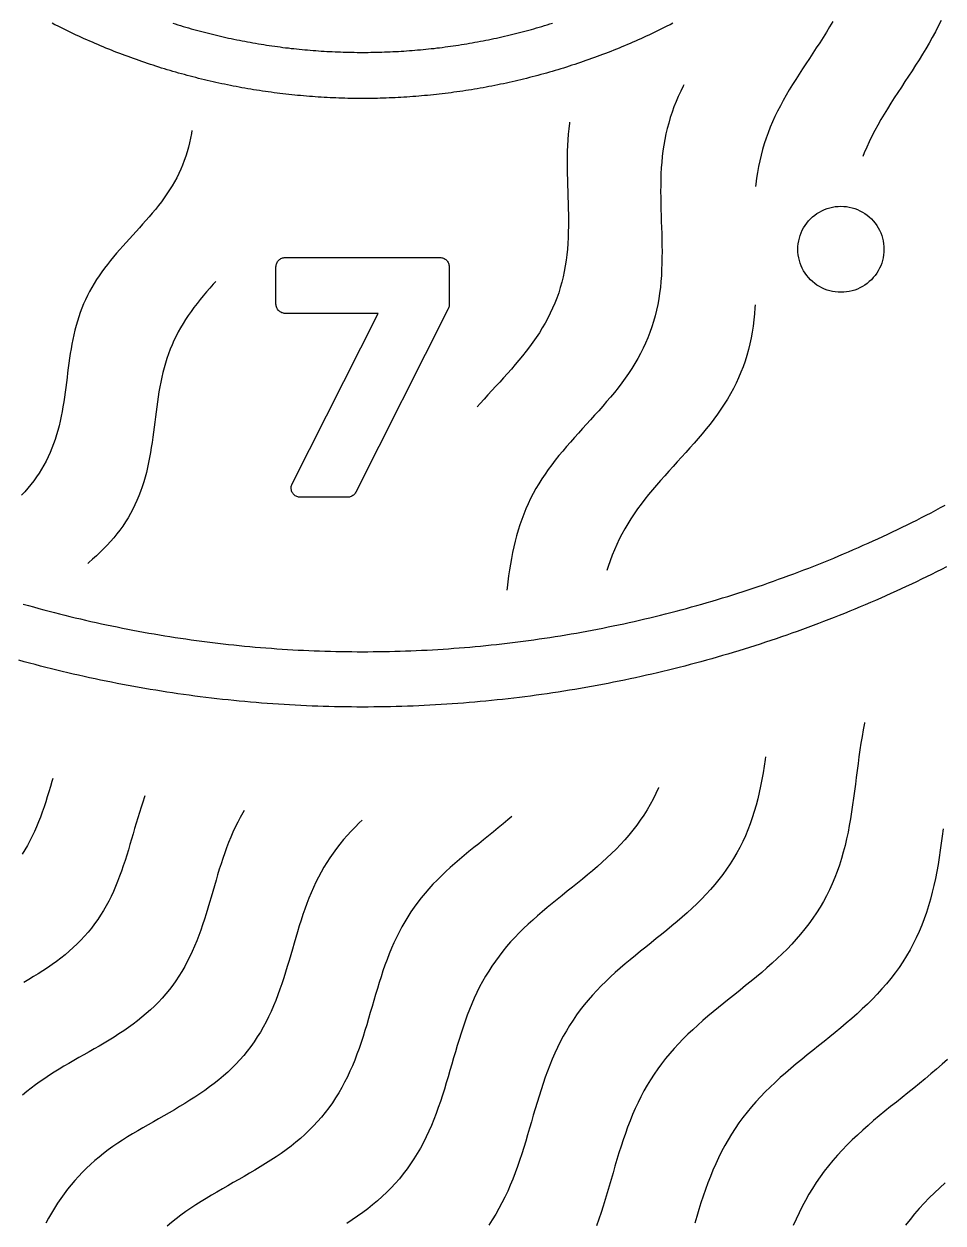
# Model space of a CAD drawing. Header units: millimetres. Extents: x -17.8 to 17.8, y -17.8 to 17.8.
# Drawn here: x 6.001 to 8.99, y -5.863 to -1.961 of the extents above; entities that cross this region are included whole.
import ezdxf

# ---------------------------------------------------------------- set-up
doc = ezdxf.new("R2010")
doc.units = ezdxf.units.MM
for name, color, linetype in [('ALTIN', 2, 'Continuous'), ('DOKU', 8, 'Continuous'), ('KESIM', 1, 'Continuous')]:
    doc.layers.add(name, color=color, linetype=linetype)

msp = doc.modelspace()

# ---------------------------------------------------------------- linework, layer by layer
at = {"layer": 'ALTIN'}
for points in [[(8.1113, -1.9593), (8.1027, -1.9637), (8.0942, -1.968), (8.0856, -1.9723), (8.077, -1.9766), (8.0683, -1.9808), (8.0597, -1.985), (8.051, -1.9892), (8.0423, -1.9933), (8.0336, -1.9974), (8.0249, -2.0014), (8.0161, -2.0054), (8.0074, -2.0094), (7.9986, -2.0133), (7.9898, -2.0172), (7.981, -2.0211), (7.9722, -2.0249), (7.9633, -2.0287), (7.9545, -2.0324), (7.9456, -2.0361), (7.9367, -2.0398), (7.9278, -2.0434), (7.9189, -2.047), (7.9099, -2.0505), (7.901, -2.054), (7.892, -2.0575), (7.883, -2.0609), (7.874, -2.0643), (7.865, -2.0677), (7.856, -2.071), (7.8469, -2.0742), (7.8379, -2.0775), (7.8288, -2.0807), (7.8197, -2.0838), (7.8106, -2.0869), (7.8015, -2.09), (7.7924, -2.093), (7.7832, -2.096), (7.7741, -2.099), (7.7649, -2.1019), (7.7557, -2.1047), (7.7466, -2.1076), (7.7373, -2.1104), (7.7281, -2.1131), (7.7189, -2.1158), (7.7097, -2.1185), (7.7004, -2.1211), (7.6912, -2.1237), (7.6819, -2.1263), (7.6726, -2.1288), (7.6633, -2.1313), (7.654, -2.1337), (7.6447, -2.1361), (7.6354, -2.1384), (7.626, -2.1407), (7.6167, -2.143), (7.6073, -2.1452), (7.598, -2.1474), (7.5886, -2.1495), (7.5792, -2.1516), (7.5698, -2.1537), (7.5604, -2.1557), (7.551, -2.1577), (7.5416, -2.1596), (7.5322, -2.1615), (7.5227, -2.1634), (7.5133, -2.1652), (7.5038, -2.167), (7.4944, -2.1687), (7.4849, -2.1704), (7.4754, -2.172), (7.4659, -2.1737), (7.4565, -2.1752), (7.447, -2.1767), (7.4375, -2.1782), (7.428, -2.1797), (7.4184, -2.1811), (7.4089, -2.1824), (7.3994, -2.1837), (7.3899, -2.185), (7.3803, -2.1863), (7.3708, -2.1875), (7.3612, -2.1886), (7.3517, -2.1897), (7.3421, -2.1908), (7.3326, -2.1918), (7.323, -2.1928), (7.3134, -2.1937), (7.3039, -2.1946), (7.2943, -2.1955), (7.2847, -2.1963), (7.2751, -2.1971), (7.2655, -2.1978), (7.2559, -2.1985), (7.2463, -2.1992), (7.2367, -2.1998), (7.2271, -2.2003), (7.2175, -2.2009), (7.2079, -2.2013), (7.1983, -2.2018), (7.1887, -2.2022), (7.1791, -2.2025), (7.1695, -2.2029), (7.1599, -2.2031), (7.1503, -2.2034), (7.1407, -2.2035), (7.131, -2.2037), (7.1214, -2.2038), (7.1118, -2.2039), (7.1022, -2.2039), (7.0926, -2.2039), (7.083, -2.2038), (7.0734, -2.2037), (7.0637, -2.2035), (7.0541, -2.2034), (7.0445, -2.2031), (7.0349, -2.2029), (7.0253, -2.2025), (7.0157, -2.2022), (7.0061, -2.2018), (6.9965, -2.2013), (6.9869, -2.2009), (6.9773, -2.2003), (6.9677, -2.1998), (6.9581, -2.1992), (6.9485, -2.1985), (6.9389, -2.1978), (6.9293, -2.1971), (6.9197, -2.1963), (6.9101, -2.1955), (6.9005, -2.1946), (6.891, -2.1937), (6.8814, -2.1928), (6.8718, -2.1918), (6.8623, -2.1908), (6.8527, -2.1897), (6.8432, -2.1886), (6.8336, -2.1875), (6.8241, -2.1863), (6.8145, -2.185), (6.805, -2.1837), (6.7955, -2.1824), (6.786, -2.1811), (6.7764, -2.1797), (6.7669, -2.1782), (6.7574, -2.1767), (6.7479, -2.1752), (6.7385, -2.1737), (6.729, -2.172), (6.7195, -2.1704), (6.71, -2.1687), (6.7006, -2.167), (6.6911, -2.1652), (6.6817, -2.1634), (6.6722, -2.1615), (6.6628, -2.1596), (6.6534, -2.1577), (6.644, -2.1557), (6.6346, -2.1537), (6.6252, -2.1516), (6.6158, -2.1495), (6.6064, -2.1474), (6.5971, -2.1452), (6.5877, -2.143), (6.5784, -2.1407), (6.569, -2.1384), (6.5597, -2.1361), (6.5504, -2.1337), (6.5411, -2.1313), (6.5318, -2.1288), (6.5225, -2.1263), (6.5132, -2.1237), (6.504, -2.1211), (6.4947, -2.1185), (6.4855, -2.1158), (6.4763, -2.1131), (6.4671, -2.1104), (6.4578, -2.1076), (6.4487, -2.1047), (6.4395, -2.1019), (6.4303, -2.099), (6.4212, -2.096), (6.412, -2.093), (6.4029, -2.09), (6.3938, -2.0869), (6.3847, -2.0838), (6.3756, -2.0807), (6.3665, -2.0775), (6.3575, -2.0742), (6.3484, -2.071), (6.3394, -2.0677), (6.3304, -2.0643), (6.3214, -2.0609), (6.3124, -2.0575), (6.3034, -2.054), (6.2945, -2.0505), (6.2855, -2.047), (6.2766, -2.0434), (6.2677, -2.0398), (6.2588, -2.0361), (6.2499, -2.0324), (6.2411, -2.0287), (6.2322, -2.0249), (6.2234, -2.0211), (6.2146, -2.0172), (6.2058, -2.0133), (6.197, -2.0094), (6.1883, -2.0054), (6.1795, -2.0014), (6.1708, -1.9974), (6.1621, -1.9933), (6.1534, -1.9892), (6.1447, -1.985), (6.1361, -1.9808), (6.1274, -1.9766), (6.1188, -1.9723), (6.1102, -1.968), (6.1017, -1.9637), (6.0931, -1.9593)], [(6.4846, -1.9588), (6.4931, -1.9615), (6.5017, -1.9641), (6.5103, -1.9667), (6.5189, -1.9693), (6.5275, -1.9718), (6.5361, -1.9743), (6.5447, -1.9768), (6.5533, -1.9792), (6.562, -1.9816), (6.5706, -1.9839), (6.5793, -1.9862), (6.5879, -1.9885), (6.5966, -1.9907), (6.6053, -1.9929), (6.614, -1.995), (6.6227, -1.9971), (6.6314, -1.9992), (6.6402, -2.0012), (6.6489, -2.0032), (6.6577, -2.0052), (6.6664, -2.0071), (6.6752, -2.009), (6.6839, -2.0108), (6.6927, -2.0126), (6.7015, -2.0144), (6.7103, -2.0161), (6.7191, -2.0178), (6.7279, -2.0195), (6.7367, -2.0211), (6.7455, -2.0227), (6.7544, -2.0242), (6.7632, -2.0257), (6.7721, -2.0272), (6.7809, -2.0286), (6.7898, -2.03), (6.7986, -2.0313), (6.8075, -2.0326), (6.8164, -2.0339), (6.8252, -2.0351), (6.8341, -2.0363), (6.843, -2.0375), (6.8519, -2.0386), (6.8608, -2.0396), (6.8697, -2.0407), (6.8786, -2.0417), (6.8875, -2.0426), (6.8964, -2.0435), (6.9053, -2.0444), (6.9143, -2.0453), (6.9232, -2.0461), (6.9321, -2.0468), (6.9411, -2.0475), (6.95, -2.0482), (6.9589, -2.0489), (6.9679, -2.0495), (6.9768, -2.05), (6.9858, -2.0506), (6.9947, -2.0511), (7.0037, -2.0515), (7.0126, -2.0519), (7.0216, -2.0523), (7.0305, -2.0526), (7.0395, -2.0529), (7.0484, -2.0532), (7.0574, -2.0534), (7.0664, -2.0536), (7.0753, -2.0537), (7.0843, -2.0538), (7.0932, -2.0539), (7.1022, -2.0539), (7.1112, -2.0539), (7.1201, -2.0538), (7.1291, -2.0537), (7.138, -2.0536), (7.147, -2.0534), (7.156, -2.0532), (7.1649, -2.0529), (7.1739, -2.0526), (7.1828, -2.0523), (7.1918, -2.0519), (7.2007, -2.0515), (7.2097, -2.0511), (7.2186, -2.0506), (7.2276, -2.05), (7.2365, -2.0495), (7.2455, -2.0489), (7.2544, -2.0482), (7.2633, -2.0475), (7.2723, -2.0468), (7.2812, -2.0461), (7.2901, -2.0453), (7.2991, -2.0444), (7.308, -2.0435), (7.3169, -2.0426), (7.3258, -2.0417), (7.3347, -2.0407), (7.3436, -2.0396), (7.3525, -2.0386), (7.3614, -2.0375), (7.3703, -2.0363), (7.3792, -2.0351), (7.388, -2.0339), (7.3969, -2.0326), (7.4058, -2.0313), (7.4146, -2.03), (7.4235, -2.0286), (7.4323, -2.0272), (7.4412, -2.0257), (7.45, -2.0242), (7.4589, -2.0227), (7.4677, -2.0211), (7.4765, -2.0195), (7.4853, -2.0178), (7.4941, -2.0161), (7.5029, -2.0144), (7.5117, -2.0126), (7.5205, -2.0108), (7.5292, -2.009), (7.538, -2.0071), (7.5467, -2.0052), (7.5555, -2.0032), (7.5642, -2.0012), (7.573, -1.9992), (7.5817, -1.9971), (7.5904, -1.995), (7.5991, -1.9929), (7.6078, -1.9907), (7.6165, -1.9885), (7.6251, -1.9862), (7.6338, -1.9839), (7.6424, -1.9816), (7.6511, -1.9792), (7.6597, -1.9768), (7.6683, -1.9743), (7.6769, -1.9718), (7.6855, -1.9693), (7.6941, -1.9667), (7.7027, -1.9641), (7.7113, -1.9615), (7.7198, -1.9588)], [(5.9985, -3.8489), (6.0154, -3.8537), (6.0322, -3.8584), (6.049, -3.863), (6.0659, -3.8676), (6.0828, -3.8721), (6.0997, -3.8765), (6.1166, -3.8808), (6.1335, -3.8851), (6.1505, -3.8893), (6.1675, -3.8934), (6.1845, -3.8974), (6.2015, -3.9014), (6.2185, -3.9053), (6.2356, -3.9091), (6.2526, -3.9128), (6.2697, -3.9165), (6.2868, -3.9201), (6.3039, -3.9236), (6.3211, -3.9271), (6.3382, -3.9304), (6.3554, -3.9337), (6.3725, -3.937), (6.3897, -3.9401), (6.4069, -3.9432), (6.4241, -3.9462), (6.4413, -3.9491), (6.4586, -3.9519), (6.4758, -3.9547), (6.4931, -3.9574), (6.5104, -3.96), (6.5277, -3.9626), (6.545, -3.965), (6.5623, -3.9674), (6.5796, -3.9697), (6.5969, -3.972), (6.6142, -3.9742), (6.6316, -3.9762), (6.6489, -3.9783), (6.6663, -3.9802), (6.6837, -3.9821), (6.701, -3.9839), (6.7184, -3.9856), (6.7358, -3.9872), (6.7532, -3.9888), (6.7706, -3.9902), (6.788, -3.9917), (6.8055, -3.993), (6.8229, -3.9942), (6.8403, -3.9954), (6.8578, -3.9965), (6.8752, -3.9976), (6.8926, -3.9985), (6.9101, -3.9994), (6.9275, -4.0002), (6.945, -4.0009), (6.9625, -4.0016), (6.9799, -4.0021), (6.9974, -4.0026), (7.0149, -4.003), (7.0323, -4.0034), (7.0498, -4.0037), (7.0673, -4.0038), (7.0847, -4.004), (7.1022, -4.004), (7.1197, -4.004), (7.1371, -4.0038), (7.1546, -4.0037), (7.1721, -4.0034), (7.1895, -4.003), (7.207, -4.0026), (7.2245, -4.0021), (7.2419, -4.0016), (7.2594, -4.0009), (7.2769, -4.0002), (7.2943, -3.9994), (7.3118, -3.9985), (7.3292, -3.9976), (7.3466, -3.9965), (7.3641, -3.9954), (7.3815, -3.9942), (7.3989, -3.993), (7.4164, -3.9917), (7.4338, -3.9902), (7.4512, -3.9888), (7.4686, -3.9872), (7.486, -3.9856), (7.5034, -3.9839), (7.5207, -3.9821), (7.5381, -3.9802), (7.5555, -3.9783), (7.5728, -3.9762), (7.5902, -3.9742), (7.6075, -3.972), (7.6248, -3.9697), (7.6421, -3.9674), (7.6594, -3.965), (7.6767, -3.9626), (7.694, -3.96), (7.7113, -3.9574), (7.7286, -3.9547), (7.7458, -3.9519), (7.7631, -3.9491), (7.7803, -3.9462), (7.7975, -3.9432), (7.8147, -3.9401), (7.8319, -3.937), (7.849, -3.9337), (7.8662, -3.9304), (7.8833, -3.9271), (7.9005, -3.9236), (7.9176, -3.9201), (7.9347, -3.9165), (7.9518, -3.9128), (7.9688, -3.9091), (7.9859, -3.9053), (8.0029, -3.9014), (8.0199, -3.8974), (8.0369, -3.8934), (8.0539, -3.8893), (8.0709, -3.8851), (8.0878, -3.8808), (8.1047, -3.8765), (8.1216, -3.8721), (8.1385, -3.8676), (8.1554, -3.863), (8.1722, -3.8584), (8.189, -3.8537), (8.2059, -3.8489), (8.2226, -3.844), (8.2394, -3.8391), (8.2561, -3.8341), (8.2729, -3.829), (8.2896, -3.8239), (8.3062, -3.8187), (8.3229, -3.8134), (8.3395, -3.808), (8.3561, -3.8026), (8.3727, -3.7971), (8.3892, -3.7915), (8.4058, -3.7859), (8.4223, -3.7801), (8.4388, -3.7743), (8.4552, -3.7685), (8.4716, -3.7625), (8.4881, -3.7565), (8.5044, -3.7504), (8.5208, -3.7443), (8.5371, -3.7381), (8.5534, -3.7318), (8.5697, -3.7254), (8.5859, -3.719), (8.6021, -3.7124), (8.6183, -3.7059), (8.6345, -3.6992), (8.6506, -3.6925), (8.6667, -3.6857), (8.6828, -3.6788), (8.6988, -3.6719), (8.7148, -3.6649), (8.7308, -3.6578), (8.7467, -3.6507), (8.7626, -3.6435), (8.7785, -3.6362), (8.7944, -3.6289), (8.8102, -3.6214), (8.826, -3.614), (8.8417, -3.6064), (8.8574, -3.5988), (8.8731, -3.5911), (8.8888, -3.5833), (8.9044, -3.5755), (8.92, -3.5676), (8.9355, -3.5596), (8.951, -3.5516), (8.9665, -3.5435), (8.982, -3.5353), (8.9974, -3.5271)], [(9.0017, -3.728), (8.9854, -3.7362), (8.9691, -3.7444), (8.9527, -3.7525), (8.9363, -3.7606), (8.9199, -3.7685), (8.9035, -3.7764), (8.887, -3.7842), (8.8704, -3.792), (8.8539, -3.7997), (8.8373, -3.8073), (8.8206, -3.8148), (8.804, -3.8223), (8.7873, -3.8297), (8.7706, -3.837), (8.7538, -3.8442), (8.737, -3.8514), (8.7202, -3.8585), (8.7033, -3.8655), (8.6865, -3.8725), (8.6696, -3.8793), (8.6526, -3.8861), (8.6356, -3.8929), (8.6186, -3.8995), (8.6016, -3.9061), (8.5846, -3.9126), (8.5675, -3.919), (8.5504, -3.9254), (8.5332, -3.9317), (8.516, -3.9379), (8.4988, -3.944), (8.4816, -3.9501), (8.4644, -3.956), (8.4471, -3.962), (8.4298, -3.9678), (8.4125, -3.9735), (8.3951, -3.9792), (8.3778, -3.9848), (8.3604, -3.9904), (8.3429, -3.9958), (8.3255, -4.0012), (8.308, -4.0065), (8.2905, -4.0117), (8.273, -4.0168), (8.2555, -4.0219), (8.2379, -4.0269), (8.2203, -4.0318), (8.2027, -4.0367), (8.1851, -4.0414), (8.1675, -4.0461), (8.1498, -4.0507), (8.1321, -4.0553), (8.1144, -4.0597), (8.0967, -4.0641), (8.0789, -4.0684), (8.0612, -4.0726), (8.0434, -4.0768), (8.0256, -4.0808), (8.0078, -4.0848), (7.99, -4.0887), (7.9721, -4.0926), (7.9542, -4.0963), (7.9364, -4.1), (7.9185, -4.1036), (7.9005, -4.1071), (7.8826, -4.1106), (7.8647, -4.1139), (7.8467, -4.1172), (7.8287, -4.1204), (7.8108, -4.1236), (7.7928, -4.1266), (7.7747, -4.1296), (7.7567, -4.1325), (7.7387, -4.1353), (7.7206, -4.138), (7.7026, -4.1407), (7.6845, -4.1433), (7.6664, -4.1458), (7.6483, -4.1482), (7.6302, -4.1505), (7.6121, -4.1528), (7.594, -4.155), (7.5758, -4.1571), (7.5577, -4.1591), (7.5395, -4.1611), (7.5214, -4.1629), (7.5032, -4.1647), (7.485, -4.1664), (7.4669, -4.1681), (7.4487, -4.1696), (7.4305, -4.1711), (7.4123, -4.1725), (7.3941, -4.1738), (7.3758, -4.175), (7.3576, -4.1762), (7.3394, -4.1773), (7.3212, -4.1783), (7.3029, -4.1792), (7.2847, -4.18), (7.2665, -4.1808), (7.2482, -4.1815), (7.23, -4.182), (7.2117, -4.1826), (7.1935, -4.183), (7.1752, -4.1834), (7.157, -4.1836), (7.1387, -4.1838), (7.1205, -4.184), (7.1022, -4.184), (7.0839, -4.184), (7.0657, -4.1838), (7.0474, -4.1836), (7.0292, -4.1834), (7.0109, -4.183), (6.9927, -4.1826), (6.9744, -4.182), (6.9562, -4.1815), (6.9379, -4.1808), (6.9197, -4.18), (6.9015, -4.1792), (6.8832, -4.1783), (6.865, -4.1773), (6.8468, -4.1762), (6.8286, -4.175), (6.8103, -4.1738), (6.7921, -4.1725), (6.7739, -4.1711), (6.7557, -4.1696), (6.7375, -4.1681), (6.7194, -4.1664), (6.7012, -4.1647), (6.683, -4.1629), (6.6649, -4.1611), (6.6467, -4.1591), (6.6286, -4.1571), (6.6104, -4.155), (6.5923, -4.1528), (6.5742, -4.1505), (6.5561, -4.1482), (6.538, -4.1458), (6.5199, -4.1433), (6.5018, -4.1407), (6.4838, -4.138), (6.4657, -4.1353), (6.4477, -4.1325), (6.4297, -4.1296), (6.4116, -4.1266), (6.3936, -4.1236), (6.3757, -4.1204), (6.3577, -4.1172), (6.3397, -4.1139), (6.3218, -4.1106), (6.3039, -4.1071), (6.2859, -4.1036), (6.268, -4.1), (6.2502, -4.0963), (6.2323, -4.0926), (6.2144, -4.0887), (6.1966, -4.0848), (6.1788, -4.0808), (6.161, -4.0768), (6.1432, -4.0726), (6.1255, -4.0684), (6.1077, -4.0641), (6.09, -4.0597), (6.0723, -4.0553), (6.0546, -4.0507), (6.0369, -4.0461), (6.0193, -4.0414), (6.0017, -4.0367), (5.9841, -4.0318)]]:
    msp.add_lwpolyline(points, dxfattribs=at)
for points in [[(8.7431, -2.8057), (8.7357, -2.811), (8.7279, -2.8158), (8.7198, -2.8201), (8.7115, -2.8239), (8.7029, -2.8272), (8.6942, -2.8298), (8.6852, -2.8319), (8.6762, -2.8334), (8.6671, -2.8343), (8.6579, -2.8346), (8.6488, -2.8343), (8.6396, -2.8334), (8.6306, -2.8319), (8.6217, -2.8298), (8.6129, -2.8272), (8.6043, -2.8239), (8.596, -2.8201), (8.5879, -2.8158), (8.5801, -2.811), (8.5727, -2.8057), (8.5656, -2.7998), (8.5589, -2.7936), (8.5527, -2.7869), (8.5469, -2.7798), (8.5415, -2.7724), (8.5367, -2.7646), (8.5324, -2.7565), (8.5286, -2.7482), (8.5253, -2.7396), (8.5227, -2.7308), (8.5206, -2.7219), (8.5191, -2.7129), (8.5182, -2.7037), (8.5179, -2.6946), (8.5182, -2.6854), (8.5191, -2.6763), (8.5206, -2.6673), (8.5227, -2.6584), (8.5253, -2.6496), (8.5286, -2.641), (8.5324, -2.6327), (8.5367, -2.6246), (8.5415, -2.6168), (8.5469, -2.6094), (8.5527, -2.6023), (8.5589, -2.5956), (8.5656, -2.5893), (8.5727, -2.5835), (8.5801, -2.5782), (8.5879, -2.5733), (8.596, -2.569), (8.6043, -2.5652), (8.6129, -2.562), (8.6217, -2.5594), (8.6306, -2.5573), (8.6396, -2.5558), (8.6488, -2.5549), (8.6579, -2.5546), (8.6671, -2.5549), (8.6762, -2.5558), (8.6852, -2.5573), (8.6942, -2.5594), (8.7029, -2.562), (8.7115, -2.5652), (8.7198, -2.569), (8.7279, -2.5733), (8.7357, -2.5782), (8.7431, -2.5835), (8.7502, -2.5893), (8.7569, -2.5956), (8.7632, -2.6023), (8.769, -2.6094), (8.7743, -2.6168), (8.7792, -2.6246), (8.7835, -2.6327), (8.7873, -2.641), (8.7905, -2.6496), (8.7931, -2.6584), (8.7952, -2.6673), (8.7967, -2.6763), (8.7976, -2.6854), (8.7979, -2.6946), (8.7976, -2.7037), (8.7967, -2.7129), (8.7952, -2.7219), (8.7931, -2.7308), (8.7905, -2.7396), (8.7873, -2.7482), (8.7835, -2.7565), (8.7792, -2.7646), (8.7743, -2.7724), (8.769, -2.7798), (8.7632, -2.7869), (8.7569, -2.7936), (8.7502, -2.7998)], [(6.8706, -3.4777), (6.8701, -3.4749), (6.8699, -3.472), (6.87, -3.4691), (6.8704, -3.4662), (6.871, -3.4633), (6.872, -3.4606), (6.8732, -3.4579), (7.1533, -2.9031), (6.8506, -2.9031), (6.8477, -2.903), (6.8447, -2.9026), (6.8419, -2.9018), (6.8391, -2.9009), (6.8365, -2.8996), (6.8339, -2.8981), (6.8316, -2.8963), (6.8294, -2.8944), (6.8274, -2.8922), (6.8257, -2.8898), (6.8241, -2.8873), (6.8229, -2.8846), (6.8219, -2.8818), (6.8212, -2.879), (6.8207, -2.8761), (6.8206, -2.8731), (6.8206, -2.7514), (6.8207, -2.7485), (6.8212, -2.7456), (6.8219, -2.7427), (6.8229, -2.74), (6.8241, -2.7373), (6.8257, -2.7348), (6.8274, -2.7324), (6.8294, -2.7302), (6.8316, -2.7282), (6.8339, -2.7265), (6.8365, -2.725), (6.8391, -2.7237), (6.8419, -2.7227), (6.8447, -2.722), (6.8477, -2.7216), (6.8506, -2.7214), (7.3538, -2.7214), (7.3567, -2.7216), (7.3597, -2.722), (7.3625, -2.7227), (7.3653, -2.7237), (7.3679, -2.725), (7.3705, -2.7265), (7.3728, -2.7282), (7.375, -2.7302), (7.377, -2.7324), (7.3787, -2.7348), (7.3803, -2.7373), (7.3815, -2.74), (7.3825, -2.7427), (7.3832, -2.7456), (7.3837, -2.7485), (7.3838, -2.7514), (7.3838, -2.8752), (7.3837, -2.8779), (7.3833, -2.8807), (7.3826, -2.8834), (7.3817, -2.8861), (7.3806, -2.8887), (7.08, -3.4849), (7.0785, -3.4876), (7.0767, -3.49), (7.0748, -3.4923), (7.0726, -3.4943), (7.0702, -3.4962), (7.0676, -3.4977), (7.0649, -3.4991), (7.0621, -3.5001), (7.0592, -3.5008), (7.0562, -3.5013), (7.0532, -3.5014), (6.8999, -3.5014), (6.897, -3.5013), (6.8941, -3.5009), (6.8913, -3.5002), (6.8886, -3.4992), (6.8859, -3.498), (6.8834, -3.4965), (6.8811, -3.4948), (6.8789, -3.4928), (6.8769, -3.4907), (6.8752, -3.4884), (6.8736, -3.4859), (6.8724, -3.4833), (6.8714, -3.4806)]]:
    msp.add_lwpolyline(points, close=True, dxfattribs=at)
at = {"layer": 'DOKU'}
for points in [[(8.9836, -1.9505), (8.9746, -1.9691), (8.9651, -1.9875), (8.9552, -2.0058), (8.9449, -2.024), (8.9343, -2.0421), (8.9234, -2.0601), (8.9122, -2.078), (8.9008, -2.0959), (8.8893, -2.1136), (8.8777, -2.1314), (8.8661, -2.149), (8.8545, -2.1667), (8.843, -2.1843), (8.8315, -2.2019), (8.8203, -2.2196), (8.8093, -2.2373), (8.7985, -2.255), (8.7881, -2.2727), (8.778, -2.2906), (8.7683, -2.3085), (8.759, -2.3265), (8.7502, -2.3446), (8.7418, -2.3628), (8.734, -2.3812), (8.7296, -2.3924)], [(8.6314, -1.9531), (8.6212, -1.9706), (8.6106, -1.9879), (8.5998, -2.0052), (8.5889, -2.0224), (8.5778, -2.0396), (8.5666, -2.0567), (8.5554, -2.0737), (8.5441, -2.0907), (8.533, -2.1078), (8.522, -2.1248), (8.5111, -2.1418), (8.5005, -2.1589), (8.4901, -2.1759), (8.48, -2.1931), (8.4703, -2.2103), (8.4609, -2.2276), (8.452, -2.245), (8.4435, -2.2624), (8.4354, -2.28), (8.4279, -2.2977), (8.4209, -2.3155), (8.4143, -2.3335), (8.4084, -2.3516), (8.4029, -2.3699), (8.398, -2.3883), (8.3937, -2.4068), (8.3898, -2.4256), (8.3865, -2.4444), (8.3837, -2.4635), (8.3814, -2.4827), (8.3806, -2.49)], [(8.1468, -2.1598), (8.145, -2.1634), (8.1368, -2.1802), (8.129, -2.1972), (8.1218, -2.2142), (8.115, -2.2314), (8.1087, -2.2487), (8.1029, -2.2662), (8.0977, -2.2838), (8.093, -2.3015), (8.0888, -2.3194), (8.0851, -2.3375), (8.0819, -2.3557), (8.0792, -2.374), (8.0769, -2.3925), (8.0751, -2.4111), (8.0737, -2.4299), (8.0727, -2.4488), (8.0721, -2.4679), (8.0717, -2.487), (8.0716, -2.5063), (8.0718, -2.5257), (8.0721, -2.5451), (8.0726, -2.5647), (8.0732, -2.5843), (8.0738, -2.6039), (8.0745, -2.6236), (8.0751, -2.6432), (8.0755, -2.6629), (8.0759, -2.6826), (8.0761, -2.7022), (8.076, -2.7218), (8.0756, -2.7413), (8.0749, -2.7607), (8.0739, -2.7801), (8.0725, -2.7993), (8.0706, -2.8184), (8.0682, -2.8373), (8.0654, -2.8561), (8.0621, -2.8747), (8.0582, -2.8932), (8.0537, -2.9114), (8.0487, -2.9295), (8.0431, -2.9473), (8.0369, -2.965), (8.0302, -2.9824), (8.0228, -2.9996), (8.0149, -3.0166), (8.0064, -3.0334), (7.9974, -3.0499), (7.9879, -3.0663), (7.9778, -3.0824), (7.9673, -3.0983), (7.9563, -3.114), (7.9449, -3.1296), (7.9332, -3.145), (7.9211, -3.1602), (7.9087, -3.1753), (7.896, -3.1902), (7.8832, -3.205), (7.8701, -3.2198), (7.857, -3.2344), (7.8437, -3.249), (7.8305, -3.2635), (7.8173, -3.278), (7.8041, -3.2926), (7.791, -3.3071), (7.7781, -3.3217), (7.7654, -3.3363), (7.753, -3.351), (7.7408, -3.3658), (7.7289, -3.3807), (7.7174, -3.3957), (7.7063, -3.4109), (7.6955, -3.4263), (7.6852, -3.4418), (7.6754, -3.4575), (7.666, -3.4734), (7.6571, -3.4895), (7.6487, -3.5059), (7.6407, -3.5224), (7.6333, -3.5392), (7.6264, -3.5562), (7.6199, -3.5735), (7.6139, -3.5909), (7.6083, -3.6086), (7.6032, -3.6266), (7.5985, -3.6447), (7.5942, -3.663), (7.5902, -3.6815), (7.5866, -3.7002), (7.5833, -3.7191), (7.5802, -3.7381), (7.5773, -3.7573), (7.5746, -3.7766), (7.572, -3.7959), (7.5711, -3.8033)], [(7.7752, -2.2806), (7.7747, -2.2845), (7.7725, -2.3023), (7.7708, -2.3203), (7.7694, -2.3383), (7.7684, -2.3565), (7.7678, -2.3749), (7.7675, -2.3933), (7.7674, -2.4118), (7.7676, -2.4305), (7.7679, -2.4492), (7.7684, -2.468), (7.7689, -2.4868), (7.7695, -2.5057), (7.7701, -2.5247), (7.7707, -2.5436), (7.7712, -2.5625), (7.7715, -2.5815), (7.7717, -2.6004), (7.7716, -2.6192), (7.7712, -2.638), (7.7706, -2.6567), (7.7696, -2.6753), (7.7682, -2.6938), (7.7664, -2.7121), (7.7641, -2.7304), (7.7614, -2.7485), (7.7582, -2.7664), (7.7544, -2.7841), (7.7502, -2.8017), (7.7453, -2.8191), (7.74, -2.8363), (7.734, -2.8532), (7.7275, -2.87), (7.7204, -2.8866), (7.7128, -2.9029), (7.7047, -2.919), (7.696, -2.935), (7.6868, -2.9507), (7.6771, -2.9662), (7.667, -2.9815), (7.6564, -2.9967), (7.6455, -3.0116), (7.6342, -3.0264), (7.6225, -3.0411), (7.6106, -3.0556), (7.5984, -3.07), (7.586, -3.0842), (7.5735, -3.0984), (7.5608, -3.1125), (7.5481, -3.1265), (7.5353, -3.1405), (7.5226, -3.1545), (7.5099, -3.1685), (7.4974, -3.1824), (7.485, -3.1965), (7.4753, -3.2076)], [(6.5469, -2.308), (6.5454, -2.3179), (6.5427, -2.333), (6.5395, -2.3479), (6.5359, -2.3628), (6.5319, -2.3774), (6.5273, -2.3919), (6.5223, -2.4062), (6.5168, -2.4204), (6.5109, -2.4343), (6.5044, -2.4481), (6.4976, -2.4617), (6.4903, -2.4751), (6.4825, -2.4884), (6.4743, -2.5015), (6.4658, -2.5144), (6.4569, -2.5272), (6.4477, -2.5398), (6.4381, -2.5523), (6.4283, -2.5646), (6.4182, -2.5769), (6.408, -2.589), (6.3975, -2.601), (6.3869, -2.613), (6.3763, -2.6249), (6.3655, -2.6367), (6.3548, -2.6485), (6.344, -2.6603), (6.3333, -2.6721), (6.3228, -2.6839), (6.3123, -2.6957), (6.302, -2.7075), (6.2919, -2.7195), (6.282, -2.7315), (6.2724, -2.7436), (6.263, -2.7558), (6.254, -2.7681), (6.2453, -2.7806), (6.2369, -2.7932), (6.2289, -2.8059), (6.2213, -2.8188), (6.2141, -2.8319), (6.2072, -2.8452), (6.2008, -2.8586), (6.1948, -2.8722), (6.1891, -2.886), (6.1839, -2.9), (6.179, -2.9142), (6.1745, -2.9286), (6.1703, -2.9431), (6.1665, -2.9578), (6.163, -2.9727), (6.1598, -2.9877), (6.1569, -3.0029), (6.1542, -3.0182), (6.1516, -3.0337), (6.1493, -3.0492), (6.1471, -3.0648), (6.145, -3.0806), (6.143, -3.0963), (6.141, -3.1122), (6.139, -3.128), (6.137, -3.1438), (6.1349, -3.1597), (6.1327, -3.1755), (6.1303, -3.1912), (6.1278, -3.2069), (6.125, -3.2225), (6.122, -3.238), (6.1187, -3.2534), (6.1151, -3.2686), (6.1112, -3.2837), (6.1069, -3.2985), (6.1022, -3.3132), (6.0972, -3.3278), (6.0917, -3.342), (6.0859, -3.3561), (6.0795, -3.3699), (6.0728, -3.3835), (6.0656, -3.3969), (6.058, -3.41), (6.0499, -3.4229), (6.0414, -3.4355), (6.0325, -3.4478), (6.0231, -3.46), (6.0134, -3.4719), (6.0033, -3.4835), (5.9929, -3.4949)], [(6.6246, -2.7994), (6.6164, -2.8085), (6.6055, -2.8209), (6.5947, -2.8333), (6.5841, -2.8458), (6.5738, -2.8583), (6.5637, -2.871), (6.5539, -2.8838), (6.5444, -2.8967), (6.5353, -2.9097), (6.5266, -2.9229), (6.5182, -2.9362), (6.5102, -2.9497), (6.5027, -2.9634), (6.4955, -2.9773), (6.4888, -2.9914), (6.4825, -3.0056), (6.4766, -3.0201), (6.4711, -3.0347), (6.466, -3.0495), (6.4613, -3.0646), (6.4569, -3.0798), (6.4529, -3.0952), (6.4493, -3.1108), (6.4459, -3.1265), (6.4428, -3.1424), (6.44, -3.1584), (6.4374, -3.1746), (6.4349, -3.1908), (6.4326, -3.2072), (6.4304, -3.2236), (6.4283, -3.2401), (6.4262, -3.2567), (6.4242, -3.2733), (6.422, -3.2899), (6.4198, -3.3064), (6.4175, -3.323), (6.415, -3.3395), (6.4124, -3.3559), (6.4095, -3.3722), (6.4063, -3.3884), (6.4029, -3.4045), (6.3991, -3.4204), (6.395, -3.4362), (6.3905, -3.4517), (6.3857, -3.4671), (6.3804, -3.4823), (6.3747, -3.4973), (6.3685, -3.512), (6.3619, -3.5265), (6.3548, -3.5407), (6.3473, -3.5547), (6.3393, -3.5684), (6.3309, -3.5818), (6.322, -3.595), (6.3127, -3.608), (6.3029, -3.6207), (6.2927, -3.6331), (6.2821, -3.6453), (6.2712, -3.6573), (6.2599, -3.669), (6.2483, -3.6805), (6.2364, -3.6919), (6.2242, -3.703), (6.2118, -3.714), (6.2087, -3.7167)], [(8.3787, -2.8756), (8.3782, -2.8848), (8.3767, -2.9048), (8.3748, -2.9246), (8.3723, -2.9443), (8.3694, -2.9638), (8.3659, -2.9831), (8.3619, -3.0022), (8.3573, -3.0212), (8.3521, -3.0399), (8.3463, -3.0584), (8.3399, -3.0767), (8.3328, -3.0948), (8.3252, -3.1127), (8.317, -3.1303), (8.3082, -3.1477), (8.2989, -3.1649), (8.2889, -3.1818), (8.2785, -3.1986), (8.2676, -3.2151), (8.2562, -3.2314), (8.2444, -3.2476), (8.2322, -3.2635), (8.2196, -3.2793), (8.2068, -3.2949), (8.1936, -3.3104), (8.1803, -3.3258), (8.1668, -3.3411), (8.1531, -3.3563), (8.1394, -3.3714), (8.1256, -3.3865), (8.1119, -3.4016), (8.0982, -3.4167), (8.0847, -3.4317), (8.0713, -3.4469), (8.0581, -3.462), (8.0452, -3.4773), (8.0326, -3.4927), (8.0202, -3.5081), (8.0083, -3.5237), (7.9967, -3.5395), (7.9856, -3.5554), (7.9749, -3.5715), (7.9647, -3.5878), (7.9549, -3.6043), (7.9457, -3.6211), (7.937, -3.638), (7.9287, -3.6552), (7.921, -3.6726), (7.9138, -3.6903), (7.9071, -3.7082), (7.9009, -3.7263), (7.8967, -3.7394)], [(8.735, -4.2348), (8.7346, -4.2366), (8.7304, -4.2581), (8.7266, -4.2798), (8.723, -4.3017), (8.7197, -4.3238), (8.7166, -4.3459), (8.7136, -4.3682), (8.7108, -4.3906), (8.708, -4.413), (8.7051, -4.4355), (8.7023, -4.458), (8.6993, -4.4804), (8.6961, -4.5028), (8.6928, -4.5252), (8.6892, -4.5474), (8.6852, -4.5695), (8.681, -4.5915), (8.6763, -4.6133), (8.6712, -4.6349), (8.6656, -4.6562), (8.6596, -4.6773), (8.653, -4.6982), (8.6458, -4.7187), (8.6381, -4.739), (8.6297, -4.759), (8.6208, -4.7786), (8.6112, -4.7979), (8.601, -4.8168), (8.5902, -4.8354), (8.5787, -4.8536), (8.5667, -4.8715), (8.554, -4.889), (8.5408, -4.9062), (8.527, -4.9231), (8.5127, -4.9396), (8.4979, -4.9558), (8.4826, -4.9717), (8.4668, -4.9873), (8.4507, -5.0027), (8.4342, -5.0178), (8.4174, -5.0327), (8.4003, -5.0474), (8.383, -5.0619), (8.3655, -5.0763), (8.348, -5.0906), (8.3303, -5.1048), (8.3126, -5.119), (8.295, -5.1331), (8.2774, -5.1472), (8.2599, -5.1614), (8.2426, -5.1756), (8.2256, -5.19), (8.2088, -5.2044), (8.1923, -5.219), (8.1761, -5.2339), (8.1603, -5.2489), (8.1449, -5.2641), (8.1299, -5.2796), (8.1154, -5.2954), (8.1014, -5.3115), (8.0879, -5.3279), (8.0749, -5.3446), (8.0623, -5.3617), (8.0503, -5.3791), (8.0389, -5.3968), (8.0279, -5.4149), (8.0174, -5.4333), (8.0075, -5.4521), (7.998, -5.4712), (7.989, -5.4907), (7.9803, -5.5104), (7.9721, -5.5305), (7.9643, -5.5508), (7.9568, -5.5714), (7.9496, -5.5923), (7.9427, -5.6133), (7.936, -5.6346), (7.9294, -5.656), (7.923, -5.6776), (7.9167, -5.6992), (7.9104, -5.7209), (7.9041, -5.7427), (7.8977, -5.7644), (7.8913, -5.7861), (7.8847, -5.8078), (7.8779, -5.8293), (7.8708, -5.8507), (7.8635, -5.8719)], [(8.4127, -4.3456), (8.4113, -4.3553), (8.4081, -4.377), (8.4046, -4.3985), (8.4008, -4.4199), (8.3966, -4.4411), (8.3921, -4.4622), (8.3872, -4.483), (8.3818, -4.5037), (8.3759, -4.5241), (8.3696, -4.5443), (8.3626, -4.5642), (8.3551, -4.5838), (8.3471, -4.6031), (8.3384, -4.6221), (8.3292, -4.6407), (8.3193, -4.659), (8.3088, -4.677), (8.2978, -4.6946), (8.2861, -4.7119), (8.2739, -4.7289), (8.2611, -4.7455), (8.2477, -4.7618), (8.2339, -4.7778), (8.2195, -4.7935), (8.2047, -4.8089), (8.1895, -4.824), (8.1739, -4.8388), (8.1579, -4.8535), (8.1417, -4.8679), (8.1252, -4.8821), (8.1084, -4.8961), (8.0915, -4.9101), (8.0745, -4.9239), (8.0574, -4.9376), (8.0403, -4.9513), (8.0233, -4.965), (8.0063, -4.9786), (7.9894, -4.9923), (7.9727, -5.0061), (7.9562, -5.02), (7.9399, -5.034), (7.9239, -5.0481), (7.9083, -5.0624), (7.893, -5.077), (7.8781, -5.0917), (7.8637, -5.1067), (7.8496, -5.122), (7.8361, -5.1376), (7.823, -5.1534), (7.8104, -5.1696), (7.7983, -5.1861), (7.7867, -5.2029), (7.7756, -5.22), (7.765, -5.2375), (7.7549, -5.2554), (7.7452, -5.2735), (7.736, -5.292), (7.7273, -5.3108), (7.719, -5.3299), (7.711, -5.3493), (7.7035, -5.369), (7.6962, -5.3889), (7.6892, -5.4091), (7.6825, -5.4295), (7.676, -5.45), (7.6697, -5.4708), (7.6635, -5.4916), (7.6574, -5.5125), (7.6513, -5.5335), (7.6452, -5.5546), (7.6391, -5.5756), (7.6328, -5.5966), (7.6264, -5.6175), (7.6198, -5.6384), (7.613, -5.6591), (7.6059, -5.6796), (7.5985, -5.6999), (7.5908, -5.7201), (7.5826, -5.7399), (7.5741, -5.7595), (7.5651, -5.7787), (7.5556, -5.7976), (7.5457, -5.8162), (7.5352, -5.8344), (7.5242, -5.8522), (7.5127, -5.8696)], [(6.0948, -4.4161), (6.0919, -4.426), (6.087, -4.4428), (6.082, -4.4595), (6.0769, -4.4762), (6.0717, -4.4928), (6.0662, -4.5093), (6.0606, -4.5257), (6.0547, -4.5419), (6.0485, -4.5579), (6.042, -4.5737), (6.0352, -4.5893), (6.0281, -4.6046), (6.0205, -4.6197), (6.0126, -4.6345), (6.0042, -4.649), (5.9955, -4.6632)], [(8.0649, -4.4461), (8.0644, -4.4472), (8.0561, -4.4655), (8.0471, -4.4836), (8.0376, -4.5013), (8.0275, -4.5186), (8.0168, -4.5357), (8.0055, -4.5524), (7.9937, -4.5688), (7.9813, -4.5848), (7.9684, -4.6006), (7.9551, -4.616), (7.9412, -4.6312), (7.9269, -4.646), (7.9122, -4.6606), (7.8971, -4.675), (7.8817, -4.6891), (7.866, -4.703), (7.85, -4.7168), (7.8339, -4.7304), (7.8175, -4.7438), (7.8011, -4.7571), (7.7846, -4.7704), (7.7681, -4.7836), (7.7516, -4.7968), (7.7352, -4.81), (7.7188, -4.8233), (7.7027, -4.8366), (7.6867, -4.85), (7.671, -4.8635), (7.6556, -4.8772), (7.6405, -4.891), (7.6257, -4.905), (7.6114, -4.9193), (7.5974, -4.9338), (7.5838, -4.9486), (7.5707, -4.9636), (7.5581, -4.9789), (7.5459, -4.9945), (7.5342, -5.0105), (7.523, -5.0267), (7.5123, -5.0433), (7.502, -5.0602), (7.4923, -5.0774), (7.4829, -5.095), (7.4741, -5.1128), (7.4656, -5.131), (7.4576, -5.1494), (7.4499, -5.1682), (7.4426, -5.1872), (7.4356, -5.2065), (7.4289, -5.2259), (7.4224, -5.2456), (7.4161, -5.2655), (7.41, -5.2855), (7.404, -5.3056), (7.3981, -5.3259), (7.3922, -5.3462), (7.3863, -5.3665), (7.3804, -5.3868), (7.3743, -5.4071), (7.3682, -5.4273), (7.3618, -5.4474), (7.3552, -5.4674), (7.3484, -5.4873), (7.3412, -5.5069), (7.3337, -5.5264), (7.3259, -5.5455), (7.3176, -5.5644), (7.3089, -5.583), (7.2998, -5.6013), (7.2902, -5.6192), (7.28, -5.6368), (7.2694, -5.654), (7.2583, -5.6708), (7.2467, -5.6872), (7.2345, -5.7032), (7.2218, -5.7188), (7.2085, -5.7339), (7.1948, -5.7487), (7.1806, -5.763), (7.1658, -5.7769), (7.1506, -5.7905), (7.135, -5.8036), (7.1189, -5.8164), (7.1025, -5.8289), (7.0857, -5.841), (7.0685, -5.8528), (7.0511, -5.8643)], [(6.3942, -4.4735), (6.3931, -4.4765), (6.3874, -4.4933), (6.3818, -4.5102), (6.3764, -4.5273), (6.3711, -4.5445), (6.366, -4.5618), (6.3609, -4.5792), (6.3558, -4.5966), (6.3508, -4.6141), (6.3457, -4.6316), (6.3405, -4.649), (6.3352, -4.6664), (6.3297, -4.6837), (6.324, -4.7009), (6.3181, -4.718), (6.312, -4.7349), (6.3056, -4.7516), (6.2988, -4.7681), (6.2917, -4.7843), (6.2842, -4.8003), (6.2764, -4.816), (6.2681, -4.8314), (6.2594, -4.8466), (6.2503, -4.8613), (6.2407, -4.8758), (6.2307, -4.8899), (6.2202, -4.9036), (6.2093, -4.917), (6.1979, -4.9301), (6.1861, -4.9427), (6.1739, -4.9551), (6.1612, -4.967), (6.1481, -4.9787), (6.1347, -4.99), (6.1209, -5.001), (6.1067, -5.0117), (6.0923, -5.0221), (6.0776, -5.0323), (6.0626, -5.0422), (6.0474, -5.0519), (6.032, -5.0614), (6.0164, -5.0708), (6.0007, -5.08)], [(6.7176, -4.5209), (6.7132, -4.5281), (6.7045, -4.5435), (6.6961, -4.5592), (6.6882, -4.5752), (6.6806, -4.5915), (6.6734, -4.608), (6.6666, -4.6248), (6.66, -4.6418), (6.6538, -4.659), (6.6477, -4.6764), (6.6419, -4.6941), (6.6363, -4.7118), (6.6308, -4.7297), (6.6255, -4.7478), (6.6202, -4.7659), (6.6149, -4.784), (6.6097, -4.8022), (6.6044, -4.8204), (6.5989, -4.8385), (6.5934, -4.8566), (6.5877, -4.8747), (6.5818, -4.8926), (6.5757, -4.9103), (6.5693, -4.9279), (6.5626, -4.9453), (6.5556, -4.9624), (6.5482, -4.9793), (6.5404, -4.996), (6.5322, -5.0123), (6.5236, -5.0284), (6.5146, -5.0441), (6.5051, -5.0595), (6.4951, -5.0745), (6.4847, -5.0892), (6.4738, -5.1035), (6.4624, -5.1175), (6.4506, -5.131), (6.4383, -5.1442), (6.4255, -5.157), (6.4124, -5.1695), (6.3988, -5.1816), (6.3848, -5.1934), (6.3704, -5.2048), (6.3557, -5.216), (6.3406, -5.2268), (6.3253, -5.2374), (6.3097, -5.2477), (6.2939, -5.2578), (6.2778, -5.2677), (6.2617, -5.2775), (6.2454, -5.2871), (6.229, -5.2966), (6.2125, -5.306), (6.1961, -5.3154), (6.1796, -5.3247), (6.1633, -5.3341), (6.147, -5.3435), (6.1309, -5.353), (6.1149, -5.3626), (6.0991, -5.3724), (6.0836, -5.3823), (6.0683, -5.3924), (6.0533, -5.4027), (6.0386, -5.4133), (6.0242, -5.4242), (6.0101, -5.4353), (5.9964, -5.4468)], [(7.1012, -4.5517), (7.0912, -4.5612), (7.0778, -4.5745), (7.0648, -4.5879), (7.0522, -4.6017), (7.04, -4.6156), (7.0283, -4.6299), (7.0169, -4.6444), (7.0061, -4.6592), (6.9956, -4.6743), (6.9857, -4.6898), (6.9761, -4.7055), (6.9671, -4.7215), (6.9584, -4.7378), (6.9501, -4.7544), (6.9423, -4.7713), (6.9348, -4.7885), (6.9277, -4.8059), (6.9209, -4.8236), (6.9144, -4.8415), (6.9081, -4.8596), (6.9021, -4.8779), (6.8962, -4.8964), (6.8906, -4.915), (6.885, -4.9337), (6.8795, -4.9525), (6.874, -4.9714), (6.8686, -4.9903), (6.863, -5.0092), (6.8574, -5.0281), (6.8517, -5.0469), (6.8458, -5.0656), (6.8396, -5.0842), (6.8333, -5.1026), (6.8266, -5.1209), (6.8196, -5.139), (6.8123, -5.1568), (6.8046, -5.1744), (6.7966, -5.1917), (6.7881, -5.2087), (6.7791, -5.2253), (6.7697, -5.2417), (6.7599, -5.2577), (6.7495, -5.2733), (6.7387, -5.2885), (6.7273, -5.3034), (6.7155, -5.3179), (6.7032, -5.332), (6.6905, -5.3457), (6.6772, -5.359), (6.6635, -5.372), (6.6494, -5.3846), (6.6349, -5.3968), (6.6199, -5.4087), (6.6046, -5.4203), (6.589, -5.4315), (6.5731, -5.4425), (6.5568, -5.4533), (6.5404, -5.4638), (6.5237, -5.4741), (6.5069, -5.4842), (6.49, -5.4942), (6.4729, -5.504), (6.4558, -5.5138), (6.4387, -5.5235), (6.4217, -5.5333), (6.4047, -5.543), (6.3878, -5.5528), (6.371, -5.5627), (6.3544, -5.5727), (6.338, -5.5828), (6.3218, -5.5931), (6.306, -5.6036), (6.2904, -5.6144), (6.2751, -5.6254), (6.2601, -5.6366), (6.2455, -5.6482), (6.2313, -5.6601), (6.2175, -5.6723), (6.204, -5.6849), (6.1909, -5.6979), (6.1783, -5.7112), (6.166, -5.7248), (6.1542, -5.7388), (6.1427, -5.7532), (6.1316, -5.768), (6.1208, -5.7831), (6.1104, -5.7986), (6.1004, -5.8144), (6.0906, -5.8305), (6.0811, -5.8469), (6.0719, -5.8635)], [(7.5879, -4.5402), (7.5749, -4.5515), (7.5593, -4.5646), (7.5435, -4.5775), (7.5277, -4.5904), (7.5118, -4.6032), (7.4958, -4.616), (7.4799, -4.6287), (7.464, -4.6414), (7.4483, -4.6542), (7.4327, -4.6671), (7.4173, -4.68), (7.4022, -4.693), (7.3873, -4.7062), (7.3727, -4.7196), (7.3585, -4.7331), (7.3446, -4.7469), (7.3311, -4.7609), (7.318, -4.7751), (7.3054, -4.7896), (7.2932, -4.8044), (7.2814, -4.8195), (7.2701, -4.8348), (7.2593, -4.8505), (7.249, -4.8665), (7.2391, -4.8828), (7.2297, -4.8994), (7.2207, -4.9164), (7.2121, -4.9336), (7.204, -4.9511), (7.1962, -4.969), (7.1888, -4.9871), (7.1817, -5.0054), (7.175, -5.024), (7.1685, -5.0428), (7.1622, -5.0618), (7.1562, -5.0809), (7.1503, -5.1002), (7.1445, -5.1197), (7.1388, -5.1392), (7.1331, -5.1588), (7.1274, -5.1784), (7.1217, -5.198), (7.1159, -5.2176), (7.1099, -5.2371), (7.1038, -5.2565), (7.0974, -5.2758), (7.0908, -5.295), (7.0839, -5.3139), (7.0767, -5.3327), (7.0691, -5.3512), (7.0611, -5.3694), (7.0527, -5.3874), (7.0439, -5.405), (7.0346, -5.4223), (7.0249, -5.4392), (7.0146, -5.4558), (7.0039, -5.4721), (6.9927, -5.4879), (6.9809, -5.5033), (6.9687, -5.5183), (6.9559, -5.533), (6.9426, -5.5472), (6.9289, -5.561), (6.9147, -5.5745), (6.9, -5.5875), (6.8849, -5.6002), (6.8694, -5.6126), (6.8536, -5.6246), (6.8373, -5.6363), (6.8208, -5.6477), (6.804, -5.6588), (6.7869, -5.6697), (6.7696, -5.6804), (6.7522, -5.6909), (6.7346, -5.7012), (6.7169, -5.7115), (6.6992, -5.7216), (6.6814, -5.7317), (6.6637, -5.7418), (6.6461, -5.7519), (6.6285, -5.7621), (6.6111, -5.7723), (6.5939, -5.7827), (6.5769, -5.7932), (6.5601, -5.8039), (6.5436, -5.8148), (6.5275, -5.826), (6.5116, -5.8374), (6.4961, -5.8491), (6.4809, -5.8611), (6.4662, -5.8735)], [(8.9903, -4.5808), (8.9873, -4.604), (8.9842, -4.6272), (8.981, -4.6503), (8.9775, -4.6734), (8.9738, -4.6964), (8.9697, -4.7192), (8.9653, -4.7419), (8.9605, -4.7644), (8.9552, -4.7867), (8.9495, -4.8087), (8.9432, -4.8305), (8.9364, -4.8521), (8.929, -4.8733), (8.921, -4.8942), (8.9124, -4.9148), (8.9031, -4.9351), (8.8932, -4.955), (8.8827, -4.9746), (8.8715, -4.9938), (8.8597, -5.0126), (8.8473, -5.0311), (8.8342, -5.0492), (8.8205, -5.0669), (8.8063, -5.0843), (8.7915, -5.1014), (8.7762, -5.1181), (8.7604, -5.1346), (8.7441, -5.1507), (8.7275, -5.1666), (8.7104, -5.1822), (8.6931, -5.1975), (8.6754, -5.2127), (8.6576, -5.2277), (8.6395, -5.2426), (8.6214, -5.2573), (8.6031, -5.272), (8.5849, -5.2866), (8.5666, -5.3012), (8.5485, -5.3158), (8.5305, -5.3304), (8.5126, -5.3451), (8.495, -5.3599), (8.4776, -5.3749), (8.4606, -5.39), (8.4439, -5.4053), (8.4276, -5.4208), (8.4117, -5.4366), (8.3962, -5.4526), (8.3813, -5.4689), (8.3668, -5.4855), (8.3528, -5.5024), (8.3393, -5.5197), (8.3264, -5.5373), (8.314, -5.5553), (8.3022, -5.5736), (8.2908, -5.5922), (8.28, -5.6113), (8.2698, -5.6307), (8.26, -5.6504), (8.2506, -5.6705), (8.2417, -5.6909), (8.2333, -5.7116), (8.2252, -5.7326), (8.2174, -5.7539), (8.21, -5.7754), (8.2028, -5.7972), (8.1959, -5.8191), (8.1891, -5.8413), (8.1825, -5.8635)], [(9.0043, -5.3304), (8.9867, -5.3465), (8.9688, -5.3624), (8.9506, -5.3781), (8.9322, -5.3935), (8.9135, -5.4089), (8.8948, -5.4241), (8.876, -5.4392), (8.8571, -5.4543), (8.8383, -5.4693), (8.8196, -5.4844), (8.801, -5.4995), (8.7826, -5.5147), (8.7644, -5.5299), (8.7465, -5.5453), (8.7289, -5.5609), (8.7117, -5.5767), (8.6949, -5.5927), (8.6785, -5.609), (8.6625, -5.6255), (8.6471, -5.6423), (8.6321, -5.6595), (8.6177, -5.6769), (8.6038, -5.6947), (8.5905, -5.7129), (8.5777, -5.7314), (8.5655, -5.7503), (8.5538, -5.7696), (8.5426, -5.7892), (8.532, -5.8093), (8.5219, -5.8296), (8.5123, -5.8503), (8.5031, -5.8714)], [(8.9972, -5.7319), (8.9795, -5.7481), (8.9621, -5.7646), (8.9452, -5.7814), (8.9288, -5.7984), (8.9129, -5.8158), (8.8975, -5.8334), (8.8826, -5.8514), (8.8683, -5.8698)]]:
    msp.add_lwpolyline(points, dxfattribs=at)
at = {"layer": 'KESIM'}
msp.add_circle((0, 0), 17.8, dxfattribs=at)

doc.saveas('drawing.dxf')
